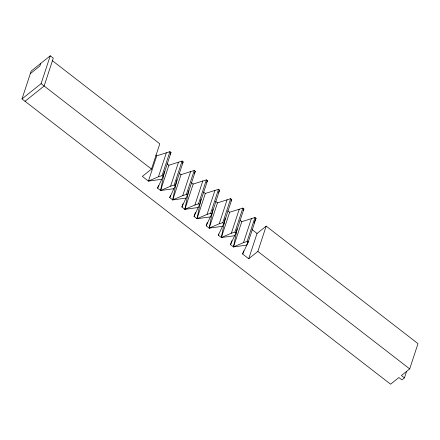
<?xml version="1.0" encoding="UTF-8"?>
<svg xmlns="http://www.w3.org/2000/svg" width="440" height="440" viewBox="0 0 440 440"><rect width="100%" height="100%" fill="white"/><g stroke="black" fill="none" stroke-linecap="round" stroke-linejoin="round"><path stroke-width="0.66" d="M158.45 185.614L157.597 188.205L160.573 190.509L168.883 165.242L182.083 161.068L183.161 161.904L175.28 185.884L173.866 188.705L160.573 190.509L164.483 171.116M170.385 195.663L169.746 197.61L172.722 199.914L181.032 174.647L194.238 170.472L195.316 171.309L187.429 195.283L186.021 198.11L172.722 199.914L176.77 179.85M182.963 203.77L181.896 207.009L184.877 209.314L193.182 184.047L206.388 179.878L207.465 180.708L199.579 204.688L198.171 207.515L184.877 209.314L188.65 190.591M195.327 212.526L194.046 216.414L197.027 218.719L205.332 193.452L218.537 189.277L219.615 190.113L211.734 214.093L210.32 216.915L197.027 218.719L200.937 199.326M207.262 222.58L206.201 225.819L209.176 228.124L217.487 202.857L230.687 198.682L231.764 199.518L223.883 223.493L222.47 226.32L209.176 228.124L212.949 209.396M218.774 233.926L218.35 235.219L221.326 237.523L229.636 212.256L242.841 208.087L243.914 208.918L236.032 232.898L234.619 235.725L221.326 237.523L225.236 218.13M231.776 240.735L230.5 244.624L233.475 246.928L241.786 221.661L254.991 217.492L256.036 218.301L248.155 242.281L246.774 245.124L233.475 246.928L237.116 228.872M406.571 371.415L404.426 377.905L401.94 379.896L398.899 377.548L390.594 384.192L22 98.934L31.158 71.093L50.254 55.809L53.29 58.163L44.132 86.009L25.036 101.288M40.706 63.448L39.858 66.028L30.305 73.667M22 98.934L41.096 83.655L50.254 55.809M169.934 151.668L162.052 175.643L158.455 176.781L148.423 181.104L156.728 155.837L169.934 151.668L171.012 152.499L163.13 176.479L161.716 179.3L148.423 181.104L142.346 176.402L151.492 169.087L159.797 143.82L52.443 60.737M158.455 176.781L166.342 152.801M160.573 190.509L170.61 186.181L178.492 162.206M170.61 186.181L174.202 185.048L182.083 161.068M172.722 199.914L182.76 195.586L190.641 171.606M182.76 195.586L186.351 194.453L194.238 170.472M184.877 209.314L194.909 204.99L202.791 181.011M194.909 204.99L198.501 203.852L206.388 179.878M197.027 218.719L207.059 214.396L214.946 190.416M207.059 214.396L210.656 213.257L218.537 189.277M209.176 228.124L219.208 223.795L227.095 199.821M219.208 223.795L222.805 222.662L230.687 198.682M221.326 237.523L231.363 233.2L239.245 209.22M231.363 233.2L234.955 232.067L242.841 208.087M233.475 246.928L243.513 242.605L251.394 218.625M404.426 377.905L401.39 375.557L409.695 368.907L418 343.64L266.178 226.144L257.868 251.416L248.727 258.731L242.649 254.029L243.716 250.789M243.513 242.605L247.104 241.466L254.991 217.492M248.05 241.236L246.774 245.124L242.649 254.029M254.018 223.091L254.656 221.15M248.727 258.731L257.031 233.464L266.178 226.144M157.597 188.205L161.716 179.3M169.746 197.61L173.866 188.705M181.896 207.009L186.021 198.11M194.046 216.414L198.171 207.515M206.201 225.819L210.32 216.915M218.35 235.219L222.47 226.32M230.5 244.624L234.619 235.725M254.931 220.578L256.036 218.301M170.165 154.193L171.012 152.499M182.314 163.597L183.161 161.904M194.183 173.564L195.316 171.309M206.619 182.402L207.465 180.708M218.488 192.374L219.615 190.113M230.918 201.212L231.764 199.518M243.067 210.617L243.914 208.918M155.716 155.056L156.728 155.837M167.03 163.806L168.883 165.242M179.179 173.212L181.032 174.647M191.329 182.617L193.182 184.047M203.478 192.016L205.332 193.452M215.633 201.421L217.487 202.857M227.782 210.826L229.636 212.256M239.932 220.226L241.786 221.661M251.972 229.543L257.031 233.464M162.052 175.643L163.13 176.479M174.202 185.048L175.28 185.884M186.351 194.453L187.429 195.283M198.501 203.852L199.579 204.688M210.656 213.257L211.734 214.093M222.805 222.662L223.883 223.493M234.955 232.067L236.032 232.898M247.104 241.466L248.155 242.281M41.096 83.655L151.492 169.087M257.868 251.416L409.695 368.907"/></g></svg>
